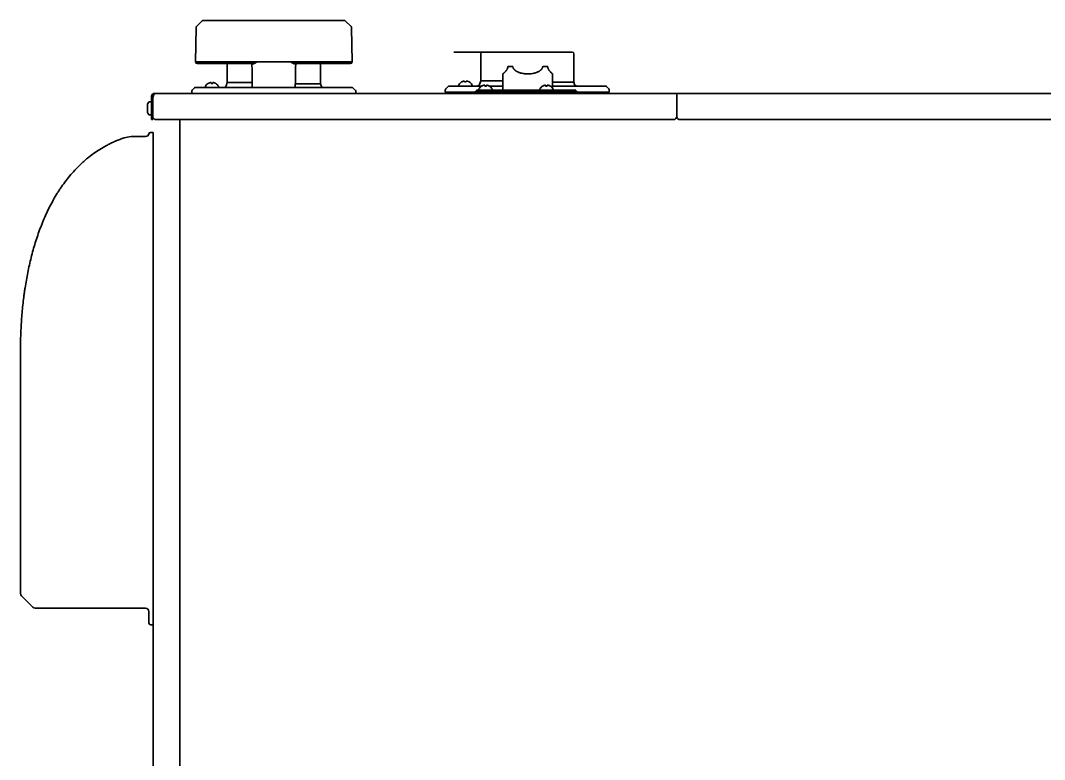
# Model space of a CAD drawing. Extents: x -760 to 4209, y 5795 to 10328.
# Drawn here: x 2960 to 3578, y 8400 to 8847 of the extents above; entities that cross this region are included whole.
import ezdxf

# ---------------------------------------------------------------- set-up
doc = ezdxf.new("R2010")
doc.units = 0
doc.header["$LTSCALE"] = 5
doc.layers.add('1', color=7, linetype='CONTINUOUS', true_color=0xffffff)

msp = doc.modelspace()

# ---------------------------------------------------------------- linework, layer by layer
at = {"layer": '1', "color": 7, "linetype": 'Continuous', "lineweight": 35}
for p, q in [((3066.19, 8843.29), (3069.67, 8846.72)), ((3155.28, 8847), (3070.37, 8847)), ((3155.98, 8846.72), (3159.47, 8843.29)), ((3065.53, 8822), (3065.89, 8842.59)), ((3159.77, 8842.59), (3160.13, 8822)), ((3238.87, 8827.9), (3221.41, 8827.9)), ((3255.56, 8827.9), (3238.72, 8827.9)), ((3255.56, 8827.9), (3238.72, 8827.9)), ((3243.52, 8827.9), (3242.16, 8827.9)), ((3256.32, 8827.9), (3243.52, 8827.9)), ((3257.99, 8827.9), (3255.56, 8827.9)), ((3257.99, 8827.9), (3255.56, 8827.9)), ((3257.69, 8827.9), (3256.32, 8827.9)), ((3259.75, 8827.9), (3257.99, 8827.9)), ((3259.75, 8827.9), (3257.99, 8827.9)), ((3271.9, 8827.9), (3259.75, 8827.9)), ((3271.9, 8827.9), (3259.75, 8827.9)), ((3278.44, 8827.9), (3260.97, 8827.9)), ((3273.66, 8827.9), (3271.9, 8827.9)), ((3273.66, 8827.9), (3271.9, 8827.9)), ((3276.08, 8827.9), (3273.66, 8827.9)), ((3276.08, 8827.9), (3273.66, 8827.9)), ((3292.92, 8827.9), (3276.08, 8827.9)), ((3292.92, 8827.9), (3276.08, 8827.9)), ((3065.53, 8822), (3160.13, 8822)), ((3065.53, 8821.98), (3065.53, 8822)), ((3160.13, 8822), (3160.13, 8821.98)), ((3237.72, 8810.43), (3237.72, 8826.9)), ((3237.72, 8810.43), (3237.72, 8826.9)), ((3293.92, 8826.9), (3293.92, 8809.65)), ((3293.92, 8826.9), (3293.92, 8809.65)), ((3066.53, 8821), (3099.98, 8821)), ((3084.73, 8809.53), (3084.73, 8821)), ((3084.73, 8809.53), (3084.73, 8821)), ((3125.67, 8821), (3159.13, 8821)), ((3140.93, 8821), (3140.93, 8808.75)), ((3140.93, 8821), (3140.93, 8808.75)), ((3254.12, 8819.23), (3255.4, 8819.23)), ((3255.4, 8819.23), (3254.12, 8819.23)), ((3276.85, 8819.23), (3278.12, 8819.23)), ((3278.12, 8819.23), (3276.85, 8819.23)), ((3073.23, 8809), (3073.23, 8808.97)), ((3077.83, 8808.93), (3077.83, 8808.96)), ((3083.99, 8807.49), (3084.73, 8809.53)), ((3083.99, 8807.49), (3084.73, 8809.53)), ((3099.76, 8809.53), (3084.73, 8809.53)), ((3099.76, 8809.53), (3084.73, 8809.53)), ((3140.93, 8808.75), (3125.83, 8808.75)), ((3140.93, 8808.75), (3125.83, 8808.75)), ((3140.93, 8808.75), (3141.39, 8807.49)), ((3140.93, 8808.75), (3141.39, 8807.49)), ((3226.2, 8809.88), (3226.2, 8809.85)), ((3230.8, 8809.85), (3230.8, 8809.88)), ((3236.98, 8808.39), (3237.72, 8810.43)), ((3236.98, 8808.39), (3237.72, 8810.43)), ((3251.12, 8810.43), (3237.72, 8810.43)), ((3251.12, 8810.43), (3237.72, 8810.43)), ((3251.12, 8804.9), (3251.12, 8814.74)), ((3281.12, 8814.74), (3281.12, 8806.01)), ((3293.92, 8809.65), (3281.12, 8809.65)), ((3293.92, 8809.65), (3281.12, 8809.65)), ((3293.92, 8809.65), (3294.38, 8808.39)), ((3293.92, 8809.65), (3294.38, 8808.39)), ((3040.97, 8802.9), (3040.72, 8802.9)), ((3040.97, 8802.9), (3040.95, 8802.9)), ((4038.68, 8802.9), (3040.97, 8802.9)), ((3063.33, 8802.9), (3063.33, 8804.09)), ((3063.33, 8802.9), (3063.33, 8804.09)), ((3063.62, 8804.79), (3065.03, 8806.21)), ((3063.62, 8804.79), (3065.03, 8806.21)), ((3159.91, 8806.5), (3065.74, 8806.5)), ((3159.91, 8806.5), (3065.74, 8806.5)), ((3071.51, 8806.94), (3071.51, 8807.14)), ((3075.51, 8806.5), (3071.91, 8806.53)), ((3079.51, 8807.07), (3079.51, 8806.87)), ((3160.62, 8806.21), (3162.03, 8804.79)), ((3160.62, 8806.21), (3162.03, 8804.79)), ((3162.33, 8804.09), (3162.33, 8802.9)), ((3162.33, 8804.09), (3162.33, 8802.9)), ((3216.32, 8803.6), (3216.32, 8804.99)), ((3216.32, 8803.6), (3216.32, 8804.99)), ((3216.32, 8803.6), (3234.12, 8803.6)), ((3216.32, 8803.6), (3234.12, 8803.6)), ((3216.61, 8805.69), (3218.03, 8807.11)), ((3216.61, 8805.69), (3218.03, 8807.11)), ((3238.39, 8807.4), (3218.73, 8807.4)), ((3238.42, 8807.4), (3218.73, 8807.4)), ((3224.5, 8807.8), (3224.5, 8808)), ((3232.5, 8808), (3232.5, 8807.8)), ((3234.12, 8803.9), (3296.12, 8803.9)), ((3234.12, 8802.9), (3234.12, 8803.9)), ((3295.12, 8804.9), (3235.12, 8804.9)), ((3235.12, 8803.9), (3235.12, 8804.9)), ((3236.62, 8805.3), (3236.62, 8805.5)), ((3238.32, 8807.38), (3238.32, 8807.35)), ((3251.12, 8807.4), (3242.73, 8807.4)), ((3251.12, 8807.4), (3242.76, 8807.4)), ((3242.92, 8807.35), (3242.92, 8807.38)), ((3244.62, 8805.5), (3244.62, 8805.3)), ((3273.37, 8805.3), (3273.37, 8805.5)), ((3275.07, 8807.38), (3275.07, 8807.35)), ((3279.67, 8807.35), (3279.67, 8807.38)), ((3312.91, 8807.4), (3281.12, 8807.4)), ((3312.91, 8807.4), (3281.12, 8807.4)), ((3281.12, 8804.93), (3281.12, 8804.9)), ((3281.37, 8805.5), (3281.37, 8805.3)), ((3295.12, 8804.9), (3295.12, 8803.9)), ((3296.12, 8803.9), (3296.12, 8802.9)), ((3296.12, 8803.6), (3315.32, 8803.6)), ((3296.12, 8803.6), (3315.32, 8803.6)), ((3313.61, 8807.11), (3315.03, 8805.69)), ((3313.61, 8807.11), (3315.03, 8805.69)), ((3315.32, 8804.99), (3315.32, 8803.6)), ((3315.32, 8804.99), (3315.32, 8803.6)), ((3356.02, 8802.9), (3356.02, 8801.1)), ((3356.02, 8802.9), (3356.02, 8801.1)), ((3036.62, 8791.41), (3036.62, 8796.39)), ((3037.97, 8797.9), (3038.92, 8797.9)), ((3038.92, 8801.1), (3038.92, 8800.37)), ((3038.92, 8800.37), (3038.92, 8789.1)), ((3039.72, 8801.1), (3039.72, 8800.37)), ((3039.72, 8800.37), (3040.06, 8801.1)), ((3039.72, 8800.37), (3039.72, 8789.1)), ((3039.72, 8800.37), (3039.72, 8789.1)), ((3356.02, 8801.1), (3356.02, 8789.1)), ((3356.02, 8801.1), (3356.02, 8789.1)), ((3038.92, 8789.9), (3037.97, 8789.9)), ((3038.92, 8787.1), (3038.92, 8789.1)), ((3038.92, 8787.1), (3039.72, 8787.1)), ((3039.72, 8787.1), (3039.72, 8789.1)), ((3041.72, 8787.1), (3354.02, 8787.1)), ((3056.12, 8787.1), (3056.12, 8012)), ((3358.02, 8787.1), (4037.92, 8787.1)), ((3038.4, 8779.4), (3038.37, 8779.4)), ((3039.9, 8779.4), (3038.4, 8779.4)), ((3039.9, 8779.11), (3039.9, 8779.4)), ((3039.9, 8770.7), (3039.9, 8779.11)), ((3035.4, 8776.9), (3028.86, 8776.9)), ((3039.9, 8774.1), (3039.92, 8774.1)), ((3039.9, 8769.99), (3039.9, 8770.7)), ((3039.9, 8769.99), (3039.9, 8497.82)), ((3039.92, 8728.23), (3039.92, 8105.85)), ((2959.9, 8648.24), (2959.9, 8500.73)), ((3039.92, 8623.9), (3039.9, 8623.9)), ((3039.9, 8622.9), (3039.92, 8622.9)), ((3039.9, 8620.9), (3039.92, 8620.9)), ((3039.92, 8616.9), (3039.9, 8616.9)), ((3039.9, 8614.9), (3039.92, 8614.9)), ((2960.49, 8499.32), (2967.32, 8492.49)), ((3039.9, 8497.11), (3039.9, 8497.82)), ((3039.9, 8487.4), (3039.9, 8497.11)), ((2968.73, 8491.9), (2971.56, 8491.9)), ((2971.56, 8491.9), (3035.4, 8491.9)), ((3037.4, 8489.9), (3037.4, 8482.9)), ((3039.9, 8482.2), (3039.9, 8487.4)), ((3038.4, 8481.9), (3039.9, 8481.9)), ((3039.9, 8481.9), (3039.9, 8482.2))]:
    msp.add_line(p, q, dxfattribs=at)
for centre, radius, start, end in [((3070.37, 8846), 1, 90, 134.5), ((3155.28, 8846), 1, 45.5, 90), ((3066.89, 8842.58), 1, 134.5, 179), ((3158.77, 8842.58), 1, 1, 45.5), ((3238.72, 8826.9), 1, 90, 180), ((3238.72, 8826.9), 1, 90, 180), ((3292.92, 8826.9), 1, 0, 90), ((3292.92, 8826.9), 1, 0, 90), ((3066.53, 8822), 1, 181, 270), ((3159.13, 8822), 1, 270, 359), ((3075.69, 8804.88), 4.8, 121.08135, 149.19882), ((3075.49, 8805.2), 3.78, 89.50347, 97.10405), ((3075.49, 8805.2), 3.78, 81.89593, 89.49655), ((3075.29, 8804.88), 4.8, 29.80118, 57.91627), ((3228.7, 8805.78), 4.8, 121.37271, 149.69882), ((3228.3, 8805.78), 4.8, 30.30118, 58.62729), ((3064.33, 8804.09), 1, 135, 180), ((3064.33, 8804.09), 1, 135, 180), ((3065.74, 8805.5), 1, 90, 135), ((3065.74, 8805.5), 1, 90, 135), ((3071.91, 8807.13), 0.4, 149.19882, 179.5), ((3071.91, 8806.93), 0.4, 179.5, 269.5), ((3073.3, 8805.92), 0.6, 75.45719, 89.5), ((3079.11, 8806.87), 0.4, 292.86625, 359.5), ((3079.11, 8807.07), 0.4, 359.5, 29.80118), ((3082.58, 8808), 1.5, 270, 340), ((3082.58, 8808), 1.5, 270, 340), ((3142.8, 8808), 1.5, 200, 270), ((3142.8, 8808), 1.5, 200, 270), ((3159.91, 8805.5), 1, 45, 90), ((3159.91, 8805.5), 1, 45, 90), ((3161.33, 8804.09), 1, 0, 45), ((3161.33, 8804.09), 1, 0, 45), ((3217.32, 8804.99), 1, 135, 180), ((3217.32, 8804.99), 1, 135, 180), ((3218.73, 8806.4), 1, 90, 135), ((3218.73, 8806.4), 1, 90, 135), ((3224.9, 8808), 0.4, 149.69882, 180), ((3224.9, 8807.8), 0.4, 180, 270), ((3232.1, 8807.8), 0.4, 270, 0), ((3232.1, 8808), 0.4, 0, 30.30118), ((3235.57, 8808.9), 1.5, 270, 340), ((3235.57, 8808.9), 1.5, 270, 340), ((3237.02, 8805.5), 0.4, 149.69882, 180), ((3237.02, 8805.3), 0.4, 180, 270), ((3240.82, 8803.28), 4.8, 121.37271, 149.69882), ((3240.42, 8803.28), 4.8, 30.30118, 58.62729), ((3244.22, 8805.3), 0.4, 270, 0), ((3244.22, 8805.5), 0.4, 0, 30.30118), ((3273.77, 8805.5), 0.4, 149.69882, 180), ((3273.77, 8805.3), 0.4, 180, 270), ((3277.57, 8803.28), 4.8, 121.37271, 149.69882), ((3277.17, 8803.28), 4.8, 30.30118, 58.62729), ((3280.97, 8805.3), 0.4, 270, 0), ((3280.97, 8805.5), 0.4, 0, 30.30118), ((3295.79, 8808.9), 1.5, 200, 270), ((3295.79, 8808.9), 1.5, 200, 270), ((3312.91, 8806.4), 1, 45, 90), ((3312.91, 8806.4), 1, 45, 90), ((3314.32, 8804.99), 1, 0, 45), ((3314.32, 8804.99), 1, 0, 45), ((3043.16, 8793.9), 7, 150, 159.16277), ((3037.97, 8796.9), 1, 90, 150), ((3043.16, 8793.9), 7, 200.83723, 210), ((3037.97, 8790.9), 1, 210, 270), ((3041.72, 8789.1), 2, 180, 270), ((3354.02, 8789.1), 2, 270, 0), ((3358.02, 8789.1), 2, 180, 270), ((3035.4, 8778.9), 2, 270, 350.40593), ((3038.36, 8778.4), 1, 90, 170.40593), ((3028.86, 8752.9), 24, 90, 110.78765), ((2961.9, 8500.73), 2, 180, 225), ((2968.73, 8493.9), 2, 225, 270), ((3035.4, 8489.9), 2, 0, 90), ((3038.4, 8482.9), 1, 180, 270)]:
    msp.add_arc(centre, radius, start, end, dxfattribs=at)
at = {"layer": '1', "color": 7, "linetype": 'Continuous', "lineweight": 35, "extrusion": (0, 0, -1)}
for major_axis, start_param, end_param in [((15, 0), 3.785094, 4.068888), ((15, 0), 2.214297, 2.498092), ((-14, 0), 0.698222, 0.872574), ((-14, 0), 5.410611, 5.584963), ((15, 0), 0.643501, 0.927295), ((15, 0), 5.35589, 5.639684), ((-14, 0), 2.269019, 2.44337), ((-14, 0), 3.839815, 4.014167)]:
    msp.add_ellipse((3266.12, 8819.23), major_axis=major_axis, ratio=0.00002, start_param=start_param, end_param=end_param, dxfattribs=at)
at = {"layer": '1', "color": 7, "linetype": 'Continuous', "lineweight": 35}
for points, knots in [([(3242.16, 8827.9), (3242.12, 8827.9), (3242.06, 8827.9), (3241.93, 8827.9), (3241.85, 8827.9), (3241.71, 8827.9), (3241.66, 8827.9), (3241.59, 8827.9), (3241.58, 8827.9), (3241.55, 8827.9), (3241.54, 8827.9), (3241.49, 8827.9), (3241.46, 8827.9), (3241.31, 8827.9), (3241.05, 8827.9), (3240.75, 8827.9), (3240.54, 8827.9), (3240.5, 8827.9), (3240.41, 8827.9), (3240.37, 8827.9), (3240.24, 8827.9), (3240.15, 8827.9), (3239.88, 8827.9), (3239.69, 8827.9), (3239.29, 8827.9), (3239.09, 8827.9), (3238.87, 8827.9)], [0, 0, 0, 0, 0.125, 0.125, 0.25, 0.25, 0.3125, 0.3125, 0.328125, 0.328125, 0.34375, 0.34375, 0.375, 0.375, 0.5, 0.625, 0.625, 0.65625, 0.65625, 0.6875, 0.6875, 0.75, 0.75, 0.875, 0.875, 1, 1, 1, 1]), ([(3260.97, 8827.9), (3260.76, 8827.9), (3260.55, 8827.9), (3260.16, 8827.9), (3259.97, 8827.9), (3259.7, 8827.9), (3259.61, 8827.9), (3259.5, 8827.9), (3259.48, 8827.9), (3259.43, 8827.9), (3259.41, 8827.9), (3259.35, 8827.9), (3259.31, 8827.9), (3259.1, 8827.9), (3258.79, 8827.9), (3258.53, 8827.9), (3258.38, 8827.9), (3258.35, 8827.9), (3258.3, 8827.9), (3258.27, 8827.9), (3258.19, 8827.9), (3258.14, 8827.9), (3258, 8827.9), (3257.91, 8827.9), (3257.78, 8827.9), (3257.73, 8827.9), (3257.69, 8827.9)], [0, 0, 0, 0, 0.125, 0.125, 0.25, 0.25, 0.3125, 0.3125, 0.328125, 0.328125, 0.34375, 0.34375, 0.375, 0.375, 0.5, 0.625, 0.625, 0.65625, 0.65625, 0.6875, 0.6875, 0.75, 0.75, 0.875, 0.875, 1, 1, 1, 1]), ([(3102.75, 8821.98), (3102.73, 8821.98), (3102.71, 8821.97), (3102.67, 8821.95), (3102.64, 8821.94), (3102.6, 8821.92), (3102.57, 8821.91), (3102.53, 8821.89), (3102.5, 8821.88), (3102.46, 8821.86), (3102.43, 8821.85), (3102.4, 8821.83), (3102.36, 8821.82), (3102.33, 8821.8), (3102.3, 8821.79), (3102.26, 8821.78), (3102.23, 8821.76), (3102.2, 8821.75), (3102.17, 8821.73), (3102.14, 8821.72), (3102.11, 8821.71), (3102.08, 8821.69), (3102.05, 8821.68), (3102.02, 8821.67), (3101.99, 8821.66), (3101.96, 8821.64), (3101.93, 8821.63), (3101.9, 8821.62), (3101.87, 8821.61), (3101.84, 8821.59), (3101.82, 8821.58), (3101.79, 8821.57), (3101.76, 8821.56), (3101.74, 8821.55), (3101.71, 8821.54), (3101.68, 8821.53), (3101.66, 8821.52), (3101.63, 8821.51), (3101.61, 8821.49), (3101.58, 8821.48), (3101.56, 8821.47), (3101.53, 8821.46), (3101.51, 8821.45), (3101.49, 8821.44), (3101.46, 8821.43), (3101.44, 8821.43), (3101.42, 8821.42), (3101.39, 8821.41), (3101.37, 8821.4), (3101.35, 8821.39), (3101.33, 8821.38), (3101.31, 8821.37), (3101.29, 8821.36), (3101.27, 8821.36), (3101.25, 8821.35), (3101.23, 8821.34), (3101.21, 8821.33), (3101.19, 8821.32), (3101.17, 8821.32), (3101.15, 8821.31), (3101.13, 8821.3), (3101.11, 8821.3), (3101.09, 8821.29), (3101.08, 8821.28), (3101.06, 8821.27), (3101.04, 8821.27), (3101.02, 8821.26), (3100.99, 8821.25), (3100.95, 8821.24), (3100.9, 8821.22), (3100.85, 8821.2), (3100.81, 8821.18), (3100.76, 8821.17), (3100.71, 8821.15), (3100.67, 8821.14), (3100.62, 8821.12), (3100.58, 8821.11), (3100.54, 8821.1), (3100.49, 8821.09), (3100.45, 8821.07), (3100.41, 8821.06), (3100.37, 8821.06), (3100.34, 8821.05), (3100.3, 8821.04), (3100.26, 8821.03), (3100.23, 8821.03), (3100.2, 8821.02), (3100.16, 8821.02), (3100.13, 8821.01), (3100.1, 8821.01), (3100.07, 8821.01), (3100.04, 8821), (3100.01, 8821), (3099.99, 8821), (3099.98, 8821)], [0, 0, 0, 0, 0.011672, 0.023259, 0.03476, 0.046176, 0.057505, 0.068749, 0.079908, 0.09098, 0.101967, 0.112867, 0.123682, 0.134411, 0.145054, 0.155611, 0.166082, 0.176467, 0.186766, 0.196979, 0.207106, 0.217146, 0.227101, 0.23697, 0.246752, 0.256449, 0.266059, 0.275583, 0.285021, 0.294373, 0.303639, 0.312819, 0.321912, 0.33092, 0.339841, 0.348677, 0.357426, 0.36609, 0.374667, 0.383158, 0.391564, 0.399883, 0.408116, 0.416263, 0.424325, 0.4323, 0.44019, 0.447994, 0.455712, 0.463344, 0.47089, 0.478351, 0.485726, 0.493015, 0.500218, 0.507336, 0.514368, 0.521315, 0.528176, 0.534951, 0.541641, 0.548246, 0.554765, 0.561199, 0.567547, 0.573811, 0.579988, 0.586081, 0.604999, 0.623671, 0.642098, 0.660281, 0.67822, 0.695916, 0.713369, 0.73058, 0.74755, 0.76428, 0.780769, 0.79702, 0.813033, 0.828809, 0.844349, 0.859653, 0.874723, 0.88956, 0.904165, 0.918538, 0.932682, 0.946598, 0.960286, 0.973748, 0.986986, 1, 1, 1, 1]), ([(3100.2, 8820.76), (3100.2, 8820.76), (3100.21, 8820.76), (3100.22, 8820.76), (3100.23, 8820.76), (3100.25, 8820.76), (3100.26, 8820.76), (3100.27, 8820.76), (3100.28, 8820.76), (3100.3, 8820.77), (3100.31, 8820.77), (3100.33, 8820.77), (3100.34, 8820.77), (3100.35, 8820.77), (3100.37, 8820.78), (3100.38, 8820.78), (3100.4, 8820.78), (3100.41, 8820.79), (3100.43, 8820.79), (3100.44, 8820.79), (3100.46, 8820.8), (3100.47, 8820.8), (3100.49, 8820.81), (3100.5, 8820.81), (3100.52, 8820.82), (3100.53, 8820.82), (3100.55, 8820.83), (3100.57, 8820.83), (3100.58, 8820.84), (3100.6, 8820.84), (3100.65, 8820.86), (3100.73, 8820.89), (3100.85, 8820.94), (3100.98, 8821), (3101.1, 8821.06), (3101.22, 8821.13), (3101.34, 8821.19), (3101.44, 8821.24), (3101.54, 8821.3), (3101.64, 8821.35), (3101.74, 8821.41), (3101.82, 8821.46), (3101.89, 8821.49), (3101.94, 8821.52), (3101.98, 8821.55), (3102.03, 8821.57), (3102.08, 8821.6), (3102.13, 8821.63), (3102.19, 8821.66), (3102.24, 8821.69), (3102.29, 8821.72), (3102.34, 8821.75), (3102.4, 8821.78), (3102.46, 8821.82), (3102.51, 8821.85), (3102.57, 8821.88), (3102.63, 8821.92), (3102.69, 8821.95), (3102.73, 8821.97), (3102.75, 8821.98)], [0, 0, 0, 0, 0.006738, 0.013499, 0.020284, 0.027094, 0.033929, 0.04079, 0.047676, 0.05459, 0.06153, 0.068497, 0.075493, 0.082517, 0.089569, 0.096651, 0.103762, 0.110903, 0.118075, 0.125278, 0.132512, 0.139777, 0.147075, 0.154405, 0.161768, 0.169164, 0.176594, 0.184057, 0.191555, 0.199088, 0.206656, 0.254567, 0.305162, 0.358506, 0.414655, 0.457585, 0.501321, 0.545878, 0.578226, 0.612681, 0.649245, 0.687919, 0.704392, 0.721099, 0.738041, 0.755219, 0.772632, 0.79028, 0.808165, 0.826285, 0.844641, 0.863233, 0.882062, 0.901126, 0.920428, 0.939966, 0.95974, 0.979752, 1, 1, 1, 1]), ([(3122.91, 8821.98), (3122.92, 8821.98), (3122.94, 8821.97), (3122.97, 8821.95), (3122.99, 8821.93), (3123.02, 8821.92), (3123.05, 8821.9), (3123.08, 8821.88), (3123.11, 8821.87), (3123.14, 8821.85), (3123.16, 8821.84), (3123.19, 8821.82), (3123.22, 8821.81), (3123.24, 8821.79), (3123.27, 8821.77), (3123.3, 8821.76), (3123.32, 8821.74), (3123.35, 8821.73), (3123.38, 8821.71), (3123.4, 8821.7), (3123.43, 8821.68), (3123.45, 8821.67), (3123.48, 8821.66), (3123.5, 8821.64), (3123.53, 8821.63), (3123.55, 8821.61), (3123.58, 8821.6), (3123.6, 8821.59), (3123.62, 8821.57), (3123.65, 8821.56), (3123.67, 8821.55), (3123.7, 8821.53), (3123.72, 8821.52), (3123.74, 8821.51), (3123.76, 8821.49), (3123.79, 8821.48), (3123.81, 8821.47), (3123.83, 8821.46), (3123.85, 8821.44), (3123.87, 8821.43), (3123.9, 8821.42), (3123.92, 8821.41), (3123.94, 8821.4), (3123.96, 8821.38), (3123.98, 8821.37), (3124, 8821.36), (3124.02, 8821.35), (3124.04, 8821.34), (3124.06, 8821.33), (3124.08, 8821.32), (3124.1, 8821.31), (3124.12, 8821.3), (3124.14, 8821.28), (3124.16, 8821.27), (3124.18, 8821.26), (3124.19, 8821.25), (3124.21, 8821.24), (3124.23, 8821.23), (3124.25, 8821.22), (3124.27, 8821.21), (3124.28, 8821.21), (3124.3, 8821.2), (3124.32, 8821.19), (3124.34, 8821.18), (3124.35, 8821.17), (3124.37, 8821.16), (3124.39, 8821.15), (3124.4, 8821.14), (3124.42, 8821.13), (3124.43, 8821.13), (3124.45, 8821.12), (3124.47, 8821.11), (3124.48, 8821.1), (3124.5, 8821.09), (3124.51, 8821.09), (3124.53, 8821.08), (3124.58, 8821.05), (3124.68, 8821), (3124.81, 8820.94), (3124.93, 8820.89), (3125.01, 8820.86), (3125.07, 8820.84), (3125.1, 8820.83), (3125.13, 8820.82), (3125.16, 8820.81), (3125.19, 8820.8), (3125.22, 8820.79), (3125.25, 8820.78), (3125.28, 8820.78), (3125.31, 8820.77), (3125.33, 8820.77), (3125.36, 8820.76), (3125.39, 8820.76), (3125.41, 8820.76), (3125.44, 8820.76), (3125.45, 8820.76), (3125.46, 8820.76)], [0, 0, 0, 0, 0.009824, 0.019593, 0.029307, 0.038966, 0.04857, 0.058119, 0.067613, 0.077053, 0.086437, 0.095767, 0.105042, 0.114262, 0.123427, 0.132537, 0.141593, 0.150594, 0.15954, 0.168431, 0.177267, 0.186049, 0.194776, 0.203448, 0.212066, 0.220629, 0.229137, 0.237591, 0.24599, 0.254335, 0.262624, 0.27086, 0.27904, 0.287167, 0.295238, 0.303256, 0.311218, 0.319127, 0.326981, 0.33478, 0.342525, 0.350216, 0.357852, 0.365434, 0.372962, 0.380435, 0.387854, 0.395219, 0.40253, 0.409787, 0.416989, 0.424137, 0.431232, 0.438272, 0.445258, 0.45219, 0.459068, 0.465892, 0.472662, 0.479379, 0.486041, 0.49265, 0.499205, 0.505706, 0.512153, 0.518547, 0.524887, 0.531174, 0.537407, 0.543586, 0.549712, 0.555785, 0.561804, 0.56777, 0.573683, 0.579542, 0.585348, 0.641474, 0.6948, 0.745383, 0.793286, 0.807889, 0.822363, 0.836709, 0.85093, 0.865031, 0.879012, 0.892877, 0.90663, 0.920272, 0.933808, 0.94724, 0.960572, 0.973807, 0.986949, 1, 1, 1, 1]), ([(3125.67, 8821), (3125.67, 8821), (3125.66, 8821), (3125.65, 8821), (3125.63, 8821), (3125.62, 8821), (3125.6, 8821), (3125.59, 8821.01), (3125.57, 8821.01), (3125.56, 8821.01), (3125.54, 8821.01), (3125.52, 8821.01), (3125.51, 8821.01), (3125.49, 8821.02), (3125.48, 8821.02), (3125.46, 8821.02), (3125.44, 8821.02), (3125.43, 8821.03), (3125.41, 8821.03), (3125.39, 8821.03), (3125.37, 8821.03), (3125.36, 8821.04), (3125.34, 8821.04), (3125.32, 8821.05), (3125.3, 8821.05), (3125.28, 8821.05), (3125.26, 8821.06), (3125.24, 8821.06), (3125.22, 8821.07), (3125.2, 8821.07), (3125.18, 8821.08), (3125.16, 8821.08), (3125.14, 8821.09), (3125.12, 8821.1), (3125.1, 8821.1), (3125.08, 8821.11), (3125.06, 8821.11), (3125.04, 8821.12), (3125.02, 8821.13), (3125, 8821.13), (3124.97, 8821.14), (3124.95, 8821.15), (3124.93, 8821.16), (3124.91, 8821.16), (3124.88, 8821.17), (3124.86, 8821.18), (3124.84, 8821.19), (3124.81, 8821.2), (3124.79, 8821.21), (3124.76, 8821.21), (3124.74, 8821.22), (3124.71, 8821.23), (3124.69, 8821.24), (3124.66, 8821.25), (3124.64, 8821.26), (3124.61, 8821.27), (3124.59, 8821.28), (3124.56, 8821.29), (3124.53, 8821.3), (3124.51, 8821.31), (3124.48, 8821.32), (3124.45, 8821.33), (3124.42, 8821.34), (3124.38, 8821.36), (3124.35, 8821.37), (3124.32, 8821.38), (3124.28, 8821.4), (3124.25, 8821.41), (3124.21, 8821.43), (3124.17, 8821.44), (3124.14, 8821.46), (3124.1, 8821.47), (3124.06, 8821.49), (3124.01, 8821.51), (3123.97, 8821.53), (3123.93, 8821.54), (3123.88, 8821.56), (3123.84, 8821.58), (3123.79, 8821.6), (3123.74, 8821.62), (3123.7, 8821.64), (3123.65, 8821.66), (3123.6, 8821.69), (3123.54, 8821.71), (3123.49, 8821.73), (3123.44, 8821.75), (3123.38, 8821.78), (3123.33, 8821.8), (3123.27, 8821.83), (3123.21, 8821.85), (3123.15, 8821.88), (3123.09, 8821.9), (3123.03, 8821.93), (3122.97, 8821.96), (3122.93, 8821.98), (3122.91, 8821.98)], [0, 0, 0, 0, 0.00651, 0.01307, 0.019681, 0.026343, 0.033056, 0.03982, 0.046635, 0.053501, 0.060419, 0.067389, 0.07441, 0.081484, 0.088609, 0.095787, 0.103017, 0.1103, 0.117636, 0.125024, 0.132465, 0.139959, 0.147506, 0.155106, 0.16276, 0.170467, 0.178228, 0.186042, 0.193911, 0.201833, 0.209809, 0.217839, 0.225924, 0.234062, 0.242255, 0.250503, 0.258805, 0.267162, 0.275573, 0.28404, 0.292561, 0.301137, 0.309768, 0.318455, 0.327197, 0.335993, 0.344846, 0.353753, 0.362716, 0.371735, 0.38081, 0.38994, 0.399125, 0.408367, 0.417664, 0.42659, 0.435804, 0.445304, 0.455092, 0.465168, 0.475531, 0.486183, 0.497122, 0.50835, 0.519867, 0.531672, 0.543766, 0.556149, 0.568821, 0.581782, 0.595033, 0.608573, 0.622403, 0.636523, 0.650932, 0.665631, 0.68062, 0.695899, 0.711469, 0.727328, 0.743477, 0.759916, 0.776646, 0.793665, 0.810975, 0.828574, 0.846463, 0.864642, 0.883111, 0.90187, 0.920918, 0.940255, 0.959881, 0.979796, 1, 1, 1, 1]), ([(3251.12, 8814.73), (3251.12, 8814.73), (3251.15, 8814.75), (3251.21, 8814.8), (3251.24, 8814.83), (3251.29, 8814.87), (3251.31, 8814.88), (3251.35, 8814.92), (3251.37, 8814.93), (3251.48, 8815.03), (3251.59, 8815.12), (3251.78, 8815.3), (3251.84, 8815.36), (3251.99, 8815.49), (3252.07, 8815.57), (3252.19, 8815.69), (3252.23, 8815.73), (3252.32, 8815.81), (3252.36, 8815.86), (3252.49, 8815.99), (3252.59, 8816.09), (3252.73, 8816.25), (3252.78, 8816.3), (3252.87, 8816.42), (3252.92, 8816.47), (3253.02, 8816.59), (3253.07, 8816.66), (3253.14, 8816.75), (3253.17, 8816.79), (3253.22, 8816.85), (3253.24, 8816.89), (3253.32, 8816.99), (3253.37, 8817.07), (3253.47, 8817.22), (3253.52, 8817.29), (3253.61, 8817.46), (3253.66, 8817.54), (3253.73, 8817.67), (3253.75, 8817.72), (3253.79, 8817.81), (3253.81, 8817.86), (3253.88, 8818), (3253.91, 8818.1), (3253.97, 8818.25), (3253.98, 8818.31), (3254.01, 8818.39), (3254.01, 8818.41), (3254.03, 8818.47), (3254.03, 8818.5), (3254.07, 8818.64), (3254.09, 8818.75), (3254.11, 8818.93), (3254.11, 8818.99), (3254.12, 8819.08), (3254.12, 8819.11), (3254.12, 8819.17), (3254.12, 8819.2), (3254.12, 8819.23)], [0, 0, 0, 0, 0.125, 0.125, 0.1875, 0.1875, 0.21875, 0.21875, 0.25, 0.25, 0.375, 0.375, 0.4375, 0.4375, 0.5, 0.5, 0.53125, 0.53125, 0.5625, 0.5625, 0.625, 0.625, 0.65625, 0.65625, 0.6875, 0.6875, 0.71875, 0.71875, 0.734375, 0.734375, 0.75, 0.75, 0.78125, 0.78125, 0.8125, 0.8125, 0.84375, 0.84375, 0.859375, 0.859375, 0.875, 0.875, 0.90625, 0.90625, 0.921875, 0.921875, 0.929688, 0.929688, 0.9375, 0.9375, 0.96875, 0.96875, 0.984375, 0.984375, 0.992188, 0.992188, 1, 1, 1, 1]), ([(3257.12, 8819.23), (3257.12, 8819.17), (3257.13, 8819.11), (3257.14, 8818.99), (3257.14, 8818.93), (3257.17, 8818.75), (3257.2, 8818.64), (3257.27, 8818.41), (3257.31, 8818.31), (3257.41, 8818.1), (3257.46, 8818), (3257.54, 8817.88), (3257.55, 8817.86), (3257.58, 8817.81), (3257.6, 8817.79), (3257.64, 8817.72), (3257.68, 8817.67), (3257.78, 8817.54), (3257.85, 8817.46), (3257.99, 8817.29), (3258.07, 8817.22), (3258.22, 8817.07), (3258.31, 8817), (3258.43, 8816.89), (3258.47, 8816.86), (3258.56, 8816.79), (3258.6, 8816.76), (3258.73, 8816.66), (3258.82, 8816.6), (3259, 8816.48), (3259.09, 8816.42), (3259.28, 8816.31), (3259.37, 8816.25), (3259.84, 8815.99), (3260.24, 8815.81), (3260.76, 8815.61), (3260.87, 8815.57), (3261.08, 8815.5), (3261.41, 8815.39), (3261.73, 8815.3), (3262.39, 8815.12), (3262.84, 8815.03), (3263.42, 8814.93), (3263.59, 8814.91), (3263.77, 8814.88), (3263.88, 8814.87), (3263.94, 8814.86), (3264.24, 8814.83), (3264.71, 8814.78), (3265.18, 8814.75), (3265.65, 8814.73), (3265.89, 8814.73), (3266.37, 8814.73), (3266.61, 8814.73), (3267.08, 8814.75), (3267.32, 8814.77), (3268.02, 8814.82), (3268.48, 8814.88), (3269.06, 8814.97), (3269.23, 8815), (3269.4, 8815.04), (3269.52, 8815.06), (3269.57, 8815.07), (3269.86, 8815.13), (3270.08, 8815.18), (3270.52, 8815.3), (3270.74, 8815.36), (3271.16, 8815.5), (3271.37, 8815.57), (3271.79, 8815.73), (3271.99, 8815.81), (3272.39, 8815.99), (3272.58, 8816.09), (3272.82, 8816.22), (3272.87, 8816.25), (3272.97, 8816.3), (3273.01, 8816.33), (3273.15, 8816.42), (3273.25, 8816.47), (3273.52, 8816.66), (3273.69, 8816.79), (3273.9, 8816.96), (3273.94, 8817), (3274.02, 8817.07), (3274.06, 8817.1), (3274.18, 8817.22), (3274.25, 8817.3), (3274.4, 8817.46), (3274.47, 8817.54), (3274.6, 8817.72), (3274.67, 8817.81), (3274.74, 8817.93), (3274.75, 8817.95), (3274.78, 8818), (3274.82, 8818.07), (3274.86, 8818.15), (3274.94, 8818.31), (3274.98, 8818.41), (3275.02, 8818.55), (3275.03, 8818.58), (3275.05, 8818.64), (3275.05, 8818.67), (3275.07, 8818.75), (3275.09, 8818.81), (3275.11, 8818.99), (3275.12, 8819.11), (3275.12, 8819.23)], [0, 0, 0, 0, 0.007812, 0.007812, 0.015625, 0.015625, 0.03125, 0.03125, 0.046875, 0.046875, 0.0625, 0.0625, 0.066406, 0.066406, 0.070312, 0.070312, 0.078125, 0.078125, 0.09375, 0.09375, 0.109375, 0.109375, 0.125, 0.125, 0.132812, 0.132812, 0.140625, 0.140625, 0.15625, 0.15625, 0.171875, 0.171875, 0.1875, 0.1875, 0.25, 0.25, 0.265625, 0.265625, 0.28125, 0.3125, 0.3125, 0.375, 0.375, 0.390625, 0.398437, 0.398437, 0.40625, 0.40625, 0.4375, 0.46875, 0.46875, 0.5, 0.5, 0.53125, 0.53125, 0.5625, 0.5625, 0.625, 0.625, 0.640625, 0.648437, 0.648437, 0.65625, 0.65625, 0.6875, 0.6875, 0.71875, 0.71875, 0.75, 0.75, 0.78125, 0.78125, 0.8125, 0.8125, 0.820312, 0.820312, 0.828125, 0.828125, 0.84375, 0.84375, 0.875, 0.875, 0.882812, 0.882812, 0.890625, 0.890625, 0.90625, 0.90625, 0.921875, 0.921875, 0.9375, 0.9375, 0.941406, 0.941406, 0.945313, 0.953125, 0.953125, 0.96875, 0.96875, 0.972656, 0.972656, 0.976563, 0.976563, 0.984375, 0.984375, 1, 1, 1, 1]), ([(3278.12, 8819.23), (3278.12, 8819.17), (3278.13, 8819.11), (3278.13, 8818.99), (3278.14, 8818.93), (3278.16, 8818.75), (3278.18, 8818.64), (3278.23, 8818.41), (3278.26, 8818.31), (3278.33, 8818.1), (3278.37, 8818), (3278.42, 8817.88), (3278.43, 8817.86), (3278.45, 8817.81), (3278.46, 8817.79), (3278.5, 8817.72), (3278.52, 8817.67), (3278.59, 8817.54), (3278.63, 8817.45), (3278.73, 8817.29), (3278.78, 8817.22), (3278.88, 8817.07), (3278.93, 8816.99), (3279, 8816.89), (3279.03, 8816.85), (3279.08, 8816.79), (3279.1, 8816.75), (3279.18, 8816.66), (3279.23, 8816.59), (3279.33, 8816.47), (3279.37, 8816.42), (3279.47, 8816.3), (3279.52, 8816.25), (3279.75, 8815.99), (3279.93, 8815.81), (3280.14, 8815.61), (3280.18, 8815.57), (3280.25, 8815.5), (3280.37, 8815.39), (3280.47, 8815.3), (3280.66, 8815.12), (3280.77, 8815.03), (3280.88, 8814.93), (3280.91, 8814.91), (3280.94, 8814.88), (3280.96, 8814.87), (3280.97, 8814.86), (3281.01, 8814.82), (3281.03, 8814.8), (3281.1, 8814.74), (3281.12, 8814.73), (3281.12, 8814.73)], [0, 0, 0, 0, 0.015628, 0.015628, 0.031257, 0.031257, 0.062514, 0.062514, 0.09377, 0.09377, 0.125027, 0.125027, 0.132842, 0.132842, 0.140656, 0.140656, 0.156284, 0.156284, 0.187541, 0.187541, 0.218798, 0.218798, 0.250055, 0.250055, 0.265683, 0.265683, 0.281311, 0.281311, 0.312568, 0.312568, 0.343825, 0.343825, 0.375082, 0.375082, 0.500109, 0.500109, 0.531366, 0.531366, 0.562623, 0.625137, 0.625137, 0.750164, 0.750164, 0.781421, 0.797049, 0.797049, 0.812678, 0.812678, 0.875191, 0.875191, 1, 1, 1, 1]), ([(3073.23, 8808.97), (3073.43, 8809.09), (3073.64, 8809.2), (3073.97, 8809.33), (3074.08, 8809.37), (3074.3, 8809.45), (3074.42, 8809.48), (3074.53, 8809.51)], [0, 0, 0, 0, 0.5, 0.5, 0.75, 0.75, 1, 1, 1, 1]), ([(3076.03, 8808.94), (3076.03, 8809.07), (3076.03, 8809.17), (3076.03, 8809.31), (3076.03, 8809.35), (3076.03, 8809.43), (3076.03, 8809.46), (3076.03, 8809.49)], [0, 0, 0, 0, 0.5, 0.5, 0.75, 0.75, 1, 1, 1, 1]), ([(3226.2, 8809.85), (3226.4, 8809.97), (3226.61, 8810.08), (3226.94, 8810.22), (3227.05, 8810.26), (3227.27, 8810.33), (3227.38, 8810.37), (3227.5, 8810.4)], [0, 0, 0, 0, 0.5, 0.5, 0.75, 0.75, 1, 1, 1, 1]), ([(3229, 8809.85), (3229, 8809.97), (3229, 8810.08), (3229, 8810.22), (3229, 8810.26), (3229, 8810.33), (3229, 8810.37), (3229, 8810.4)], [0, 0, 0, 0, 0.5, 0.5, 0.75, 0.75, 1, 1, 1, 1]), ([(3040.57, 8802.9), (3040.46, 8802.89), (3040.35, 8802.87), (3040.14, 8802.81), (3040.03, 8802.77), (3039.83, 8802.67), (3039.74, 8802.61), (3039.56, 8802.48), (3039.47, 8802.4), (3039.32, 8802.24), (3039.25, 8802.15), (3039.14, 8801.96), (3039.09, 8801.86), (3039.01, 8801.65), (3038.97, 8801.54), (3038.93, 8801.33), (3038.92, 8801.21), (3038.92, 8801.1)], [0, 0, 0, 0, 0.125, 0.125, 0.25, 0.25, 0.375, 0.375, 0.5, 0.5, 0.625, 0.625, 0.75, 0.75, 0.875, 0.875, 1, 1, 1, 1]), ([(3040.95, 8802.9), (3040.88, 8802.88), (3040.8, 8802.82), (3040.65, 8802.62), (3040.58, 8802.49), (3040.43, 8802.16), (3040.36, 8801.96), (3040.21, 8801.55), (3040.14, 8801.33), (3040.06, 8801.1)], [0, 0, 0, 0, 0.25, 0.25, 0.5, 0.5, 0.75, 0.75, 1, 1, 1, 1]), ([(3040.72, 8802.9), (3040.72, 8802.9), (3040.71, 8802.9), (3040.7, 8802.9), (3040.69, 8802.9), (3040.68, 8802.9), (3040.67, 8802.9), (3040.66, 8802.9), (3040.65, 8802.9), (3040.64, 8802.9), (3040.63, 8802.9), (3040.61, 8802.9), (3040.6, 8802.9), (3040.59, 8802.9), (3040.58, 8802.9), (3040.58, 8802.9), (3040.57, 8802.9)], [0, 0, 0, 0, 0.073473, 0.146486, 0.219075, 0.291275, 0.363122, 0.434652, 0.505902, 0.57691, 0.647713, 0.71835, 0.788858, 0.859277, 0.929644, 1, 1, 1, 1]), ([(3238.32, 8807.35), (3238.52, 8807.47), (3238.73, 8807.58), (3239.06, 8807.72), (3239.17, 8807.76), (3239.39, 8807.83), (3239.51, 8807.87), (3239.62, 8807.9)], [0, 0, 0, 0, 0.5, 0.5, 0.75, 0.75, 1, 1, 1, 1]), ([(3241.12, 8807.35), (3241.12, 8807.47), (3241.12, 8807.58), (3241.12, 8807.72), (3241.12, 8807.76), (3241.12, 8807.83), (3241.12, 8807.87), (3241.12, 8807.9)], [0, 0, 0, 0, 0.5, 0.5, 0.75, 0.75, 1, 1, 1, 1]), ([(3275.07, 8807.35), (3275.27, 8807.47), (3275.48, 8807.58), (3275.81, 8807.72), (3275.92, 8807.76), (3276.14, 8807.83), (3276.26, 8807.87), (3276.37, 8807.9)], [0, 0, 0, 0, 0.5, 0.5, 0.75, 0.75, 1, 1, 1, 1]), ([(3277.87, 8807.35), (3277.87, 8807.47), (3277.87, 8807.58), (3277.87, 8807.72), (3277.87, 8807.76), (3277.87, 8807.83), (3277.87, 8807.87), (3277.87, 8807.9)], [0, 0, 0, 0, 0.5, 0.5, 0.75, 0.75, 1, 1, 1, 1]), ([(3040.64, 8802.1), (3040.52, 8802.09), (3040.39, 8802.05), (3040.17, 8801.95), (3040.07, 8801.87), (3039.9, 8801.69), (3039.84, 8801.58), (3039.75, 8801.35), (3039.72, 8801.23), (3039.72, 8801.1)], [0, 0, 0, 0, 0.25, 0.25, 0.5, 0.5, 0.75, 0.75, 1, 1, 1, 1]), ([(3020.34, 8775.34), (3019.98, 8775.2), (3019.61, 8775.06), (3018.88, 8774.77), (3018.52, 8774.62), (3017.98, 8774.39), (3017.8, 8774.32), (3017.44, 8774.16), (3017.08, 8774.01), (3016.72, 8773.85), (3016.36, 8773.69), (3016.18, 8773.61), (3015.3, 8773.21), (3014.59, 8772.87), (3013.2, 8772.18), (3012.51, 8771.82), (3010.46, 8770.72), (3009.13, 8769.95), (3006.5, 8768.31), (3005.22, 8767.44), (3002.71, 8765.63), (3001.48, 8764.69), (2999.67, 8763.21), (2999.08, 8762.7), (2998.2, 8761.93), (2997.9, 8761.67), (2997.47, 8761.28), (2997.32, 8761.15), (2997.03, 8760.88), (2995.74, 8759.69), (2994.49, 8758.45), (2992.35, 8756.2), (2991.31, 8755.05), (2989.3, 8752.69), (2988.32, 8751.48), (2986.44, 8749.02), (2985.53, 8747.76), (2984.21, 8745.83), (2983.55, 8744.86), (2982.81, 8743.71), (2982.5, 8743.22), (2982.29, 8742.89), (2982.19, 8742.72), (2981.26, 8741.22), (2980.47, 8739.88), (2978.95, 8737.16), (2978.21, 8735.79), (2976.81, 8733.01), (2976.13, 8731.61), (2974.83, 8728.78), (2974.21, 8727.36), (2973.31, 8725.2), (2972.87, 8724.12), (2972.44, 8723.03), (2972.16, 8722.3), (2972.02, 8721.93), (2971.33, 8720.11), (2970.8, 8718.64), (2969.79, 8715.69), (2969.31, 8714.21), (2968.39, 8711.24), (2967.95, 8709.75), (2967.12, 8706.76), (2966.72, 8705.26), (2965.97, 8702.25), (2965.61, 8700.74), (2964.93, 8697.71), (2964.29, 8694.67), (2963.43, 8690.08), (2962.92, 8687.01), (2962.62, 8685.09), (2962.56, 8684.7), (2962.45, 8683.93), (2962.39, 8683.54), (2962.23, 8682.39), (2962.12, 8681.61), (2961.81, 8679.3), (2961.44, 8676.2), (2961.12, 8673.11), (2960.83, 8670.01), (2960.7, 8668.46), (2960.47, 8665.36), (2960.37, 8663.8), (2960.2, 8660.7), (2960.13, 8659.14), (2960.02, 8656.03), (2959.97, 8654.48), (2959.92, 8651.36), (2959.9, 8649.8), (2959.9, 8648.24)], [0, 0, 0, 0, 0.007812, 0.007812, 0.015625, 0.015625, 0.019531, 0.019531, 0.023438, 0.027344, 0.027344, 0.03125, 0.03125, 0.046875, 0.046875, 0.0625, 0.0625, 0.09375, 0.09375, 0.125, 0.125, 0.15625, 0.15625, 0.171875, 0.171875, 0.179687, 0.179687, 0.183594, 0.183594, 0.1875, 0.21875, 0.21875, 0.25, 0.25, 0.28125, 0.28125, 0.3125, 0.3125, 0.328125, 0.335937, 0.339844, 0.339844, 0.34375, 0.34375, 0.375, 0.375, 0.40625, 0.40625, 0.4375, 0.4375, 0.46875, 0.46875, 0.484375, 0.492187, 0.492187, 0.5, 0.5, 0.53125, 0.53125, 0.5625, 0.5625, 0.59375, 0.59375, 0.625, 0.625, 0.65625, 0.65625, 0.6875, 0.71875, 0.75, 0.75, 0.757813, 0.757813, 0.765625, 0.765625, 0.78125, 0.78125, 0.8125, 0.84375, 0.84375, 0.875, 0.875, 0.90625, 0.90625, 0.9375, 0.9375, 0.96875, 0.96875, 1, 1, 1, 1])]:
    msp.add_open_spline(points, degree=3, knots=knots, dxfattribs=at)
for points, degree in [([(3099.62, 8821), (3099.87, 8806.5)], 1), ([(3125.78, 8806.5), (3126.04, 8821)], 1), ([(3074.53, 8809.51), (3074.56, 8809.51), (3074.61, 8809.51), (3074.68, 8809.52), (3074.75, 8809.52), (3074.82, 8809.52), (3074.89, 8809.52), (3074.96, 8809.51), (3075.01, 8809.51), (3075.03, 8809.5)], 3), ([(3075.03, 8809.5), (3075.03, 8809.49), (3075.03, 8809.46), (3075.03, 8809.41), (3075.03, 8809.35), (3075.03, 8809.29), (3075.03, 8809.22), (3075.03, 8809.15), (3075.03, 8809.06), (3075.03, 8808.99), (3075.03, 8808.95)], 3), ([(3076.03, 8809.49), (3076.06, 8809.5), (3076.1, 8809.5), (3076.17, 8809.51), (3076.25, 8809.51), (3076.32, 8809.51), (3076.39, 8809.5), (3076.46, 8809.5), (3076.51, 8809.49), (3076.53, 8809.49)], 3), ([(3076.53, 8809.49), (3076.59, 8809.47), (3076.69, 8809.44), (3076.85, 8809.39), (3077.01, 8809.33), (3077.17, 8809.27), (3077.32, 8809.2), (3077.47, 8809.13), (3077.64, 8809.04), (3077.76, 8808.97), (3077.83, 8808.93)], 3), ([(3227.5, 8810.4), (3227.52, 8810.4), (3227.57, 8810.41), (3227.64, 8810.41), (3227.71, 8810.41), (3227.78, 8810.41), (3227.86, 8810.41), (3227.93, 8810.41), (3227.97, 8810.4), (3228, 8810.4)], 3), ([(3228, 8810.4), (3228, 8810.38), (3228, 8810.35), (3228, 8810.3), (3228, 8810.25), (3228, 8810.19), (3228, 8810.12), (3228, 8810.04), (3228, 8809.96), (3228, 8809.89), (3228, 8809.85)], 3), ([(3228, 8809.85), (3228.16, 8809.87), (3228.5, 8809.89), (3228.83, 8809.87), (3229, 8809.85)], 3), ([(3229, 8810.4), (3229.02, 8810.4), (3229.08, 8810.41), (3229.15, 8810.41), (3229.22, 8810.41), (3229.29, 8810.41), (3229.36, 8810.41), (3229.43, 8810.41), (3229.48, 8810.4), (3229.5, 8810.4)], 3), ([(3229.5, 8810.4), (3229.55, 8810.38), (3229.66, 8810.35), (3229.82, 8810.3), (3229.98, 8810.25), (3230.14, 8810.19), (3230.29, 8810.12), (3230.44, 8810.04), (3230.61, 8809.96), (3230.73, 8809.89), (3230.8, 8809.85)], 3), ([(3239.62, 8807.9), (3239.64, 8807.9), (3239.69, 8807.91), (3239.76, 8807.91), (3239.83, 8807.91), (3239.91, 8807.91), (3239.98, 8807.91), (3240.05, 8807.91), (3240.1, 8807.9), (3240.12, 8807.9)], 3), ([(3240.12, 8807.9), (3240.12, 8807.88), (3240.12, 8807.85), (3240.12, 8807.8), (3240.12, 8807.75), (3240.12, 8807.69), (3240.12, 8807.62), (3240.12, 8807.54), (3240.12, 8807.46), (3240.12, 8807.39), (3240.12, 8807.35)], 3), ([(3240.12, 8807.35), (3240.29, 8807.37), (3240.62, 8807.39), (3240.95, 8807.37), (3241.12, 8807.35)], 3), ([(3241.12, 8807.9), (3241.15, 8807.9), (3241.2, 8807.91), (3241.27, 8807.91), (3241.34, 8807.91), (3241.41, 8807.91), (3241.48, 8807.91), (3241.55, 8807.91), (3241.6, 8807.9), (3241.62, 8807.9)], 3), ([(3241.62, 8807.9), (3241.67, 8807.88), (3241.78, 8807.85), (3241.94, 8807.8), (3242.1, 8807.75), (3242.26, 8807.69), (3242.41, 8807.62), (3242.57, 8807.54), (3242.73, 8807.46), (3242.86, 8807.39), (3242.92, 8807.35)], 3), ([(3276.37, 8807.9), (3276.39, 8807.9), (3276.44, 8807.91), (3276.51, 8807.91), (3276.58, 8807.91), (3276.66, 8807.91), (3276.73, 8807.91), (3276.8, 8807.91), (3276.85, 8807.9), (3276.87, 8807.9)], 3), ([(3276.87, 8807.9), (3276.87, 8807.88), (3276.87, 8807.85), (3276.87, 8807.8), (3276.87, 8807.75), (3276.87, 8807.69), (3276.87, 8807.62), (3276.87, 8807.54), (3276.87, 8807.46), (3276.87, 8807.39), (3276.87, 8807.35)], 3), ([(3276.87, 8807.35), (3277.04, 8807.37), (3277.37, 8807.39), (3277.7, 8807.37), (3277.87, 8807.35)], 3), ([(3277.87, 8807.9), (3277.9, 8807.9), (3277.95, 8807.91), (3278.02, 8807.91), (3278.09, 8807.91), (3278.16, 8807.91), (3278.23, 8807.91), (3278.3, 8807.91), (3278.35, 8807.9), (3278.37, 8807.9)], 3), ([(3278.37, 8807.9), (3278.42, 8807.88), (3278.53, 8807.85), (3278.69, 8807.8), (3278.85, 8807.75), (3279.01, 8807.69), (3279.16, 8807.62), (3279.32, 8807.54), (3279.48, 8807.46), (3279.61, 8807.39), (3279.67, 8807.35)], 3)]:
    msp.add_open_spline(points, degree=degree, dxfattribs=at)

doc.saveas('drawing.dxf')
